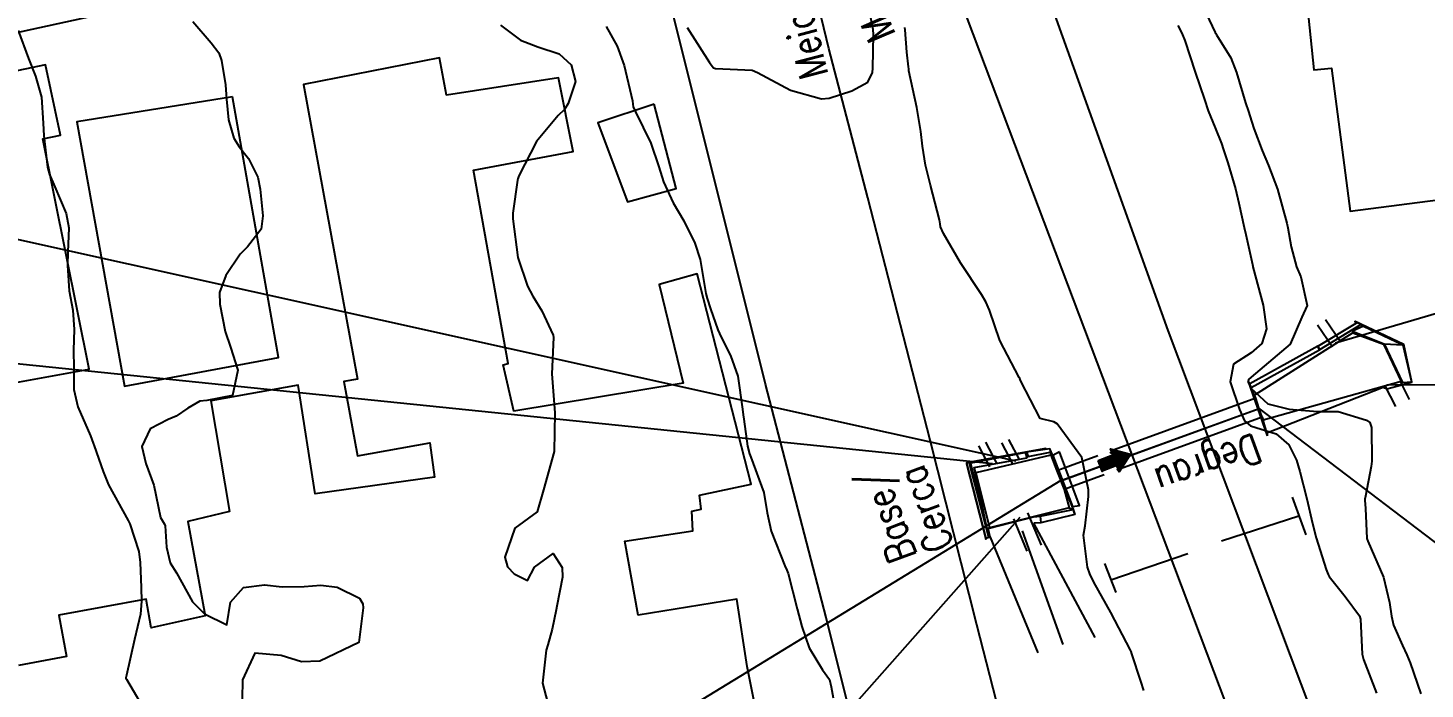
# Model space of a CAD drawing. Header units: metres. Extents: x 292545 to 299085, y 7450245 to 7463078.
# Drawn here: x 296906.6 to 296978.9, y 7453776.1 to 7453810.3 of the extents above; entities that cross this region are included whole.
import ezdxf

# ---------------------------------------------------------------- set-up
doc = ezdxf.new("R2010")
doc.units = ezdxf.units.M
doc.linetypes.add('CONTINUO', pattern=[0])
doc.linetypes.add('TRACEJADO', pattern=[8.7, 8, -0.7])
for name, color, linetype in [('BASE', 45, 'Continuous'), ('BUEIRO', 151, 'Continuous'), ('CANALETA', 151, 'Continuous'), ('Curvas de Nivel 1m', 11, 'Continuous'), ('Curvas de Nivel 5m', 15, 'Continuous'), ('Edificações', 30, 'Continuous'), ('GALERIA', 45, 'Continuous'), ('Linha Férrea', 20, 'Continuous'), ('Pórtico', 62, 'Continuous'), ('TEXTO', 45, 'Continuous'), ('Vias Primárias', 230, 'Continuous')]:
    doc.layers.add(name, color=color, linetype=linetype)
doc.styles.add('ROMANS', font='romans', dxfattribs={"height": 0.2})
doc.styles.add('SIMPLEX', font='simplex', dxfattribs={"height": 0.2})

msp = doc.modelspace()

# ---------------------------------------------------------------- hatches: boundary and pattern name
at = {"layer": 'TEXTO'}
msp.add_hatch(color=256, dxfattribs=at).paths.add_polyline_path([(296961.952, 7453787.921), (296962.709, 7453788.216), (296962.584, 7453788.536), (296963.624, 7453788.255), (296963.048, 7453787.344), (296962.923, 7453787.665), (296962.167, 7453787.37)])

# ---------------------------------------------------------------- linework, layer by layer
at = {"layer": 'BASE', "linetype": 'CONTINUO'}
for points in [[(296959.246, 7453788.509, 684.019), (296959.237, 7453788.555, 684.005), (296955.137, 7453787.812, 683.954), (296956.142, 7453783.91, 684.091), (296956.303, 7453783.969, 684.073), (296955.295, 7453787.786, 683.957), (296958.245, 7453788.363, 683.985)], [(296955.137, 7453787.812, 683.954), (296955.143, 7453787.749, 683.645), (296956.134, 7453783.857, 683.668), (296956.142, 7453783.91, 684.091)]]:
    msp.add_polyline3d(points, dxfattribs=at)
at = {"layer": 'BUEIRO', "linetype": 'TRACEJADO', "flags": 128}
for points in [[(296974.078, 7453793.785), (296973.302, 7453794.927)], [(296974.491, 7453794.066), (296973.715, 7453795.208)], [(296977.573, 7453792.015), (296978.054, 7453791.083)], [(296976.787, 7453791.792), (296977.343, 7453790.716)], [(296956.354, 7453787.608), (296955.783, 7453788.689)], [(296956.708, 7453787.794), (296956.137, 7453788.876)], [(296957.546, 7453787.754), (296956.975, 7453788.836)], [(296957.9, 7453787.941), (296957.329, 7453789.022)], [(296957.566, 7453784.909), (296958.266, 7453783.24)], [(296958.304, 7453785.219), (296959.004, 7453783.55)]]:
    msp.add_lwpolyline(points, dxfattribs=at)
at = {"layer": 'CANALETA', "linetype": 'CONTINUO'}
for points in [[(296960.146, 7453778.417, 683.202), (296958.032, 7453784.288, 683.033)], [(296961.802, 7453778.77, 683.527), (296958.621, 7453784.694, 683.12)], [(296956.357, 7453783.956, 683.409), (296958.83, 7453777.978, 683.56)]]:
    msp.add_polyline3d(points, dxfattribs=at)
at = {"layer": 'Curvas de Nivel 1m', "flags": 128}
for points, elevation in [([(296967.092, 7453812.01), (296968.01, 7453810.065), (296968.037, 7453810), (296968.072, 7453809.938), (296968.814, 7453808.742), (296969.116, 7453807.984), (296969.584, 7453806.422), (296969.738, 7453805.974), (296969.807, 7453805.759), (296970.014, 7453805.098), (296970.436, 7453803.966), (296970.766, 7453803.187), (296971.233, 7453801.957), (296971.711, 7453800.196), (296971.762, 7453799.952), (296971.943, 7453798.978), (296972.219, 7453797.947), (296972.448, 7453797.421), (296972.767, 7453795.941), (296972.496, 7453795.345), (296971.883, 7453793.95), (296969.865, 7453792.236), (296969.732, 7453792.114), (296969.711, 7453791.982), (296969.858, 7453791.665), (296970.737, 7453790.862), (296971.839, 7453790.578), (296973.309, 7453790.465), (296973.838, 7453790.465), (296974.371, 7453790.454), (296975.834, 7453790.022), (296976.014, 7453789.898), (296976.1, 7453789.627), (296976.11, 7453787.897), (296976.084, 7453787.622), (296975.786, 7453786.08), (296975.756, 7453785.928), (296975.757, 7453785.9), (296975.757, 7453785.875), (296975.778, 7453785.444), (296975.857, 7453783.899), (296975.907, 7453783.753), (296976.713, 7453781.89), (296977.031, 7453780.579), (296977.129, 7453779.886), (296977.237, 7453779.416), (296977.698, 7453778.367), (296977.928, 7453777.878), (296978.094, 7453777.468), (296978.647, 7453775.87)], 683), ([(296940.691, 7453810.324), (296941.85, 7453808.517), (296941.982, 7453808.311), (296942.052, 7453808.241), (296942.159, 7453808.2), (296944.05, 7453808.114), (296944.327, 7453807.999), (296946.035, 7453807.076), (296947.642, 7453806.63), (296948.029, 7453806.664), (296949.211, 7453807.046), (296950.042, 7453807.495), (296950.273, 7453807.985), (296950.295, 7453808.208), (296950.327, 7453809.95), (296950.311, 7453810.208), (296950.084, 7453811.334)], 683), ([(296906.067, 7453810.168), (296906.608, 7453808.724), (296906.962, 7453807.802), (296907.272, 7453806.718), (296907.361, 7453805.368), (296907.39, 7453804.716), (296907.596, 7453803.104), (296907.697, 7453802.713), (296907.974, 7453802.086), (296908.554, 7453800.704), (296908.692, 7453799.956), (296908.648, 7453798.703), (296908.624, 7453798.005), (296908.709, 7453796.702), (296908.892, 7453795.706), (296908.966, 7453794.699), (296908.938, 7453793.633), (296908.948, 7453792.699), (296908.945, 7453791.606), (296909.16, 7453790.697), (296909.821, 7453789.199), (296909.956, 7453788.829), (296910.006, 7453788.687), (296910.473, 7453787.353), (296910.742, 7453786.676), (296911.765, 7453784.83), (296911.856, 7453784.659), (296912.309, 7453783.223), (296912.388, 7453782.66), (296912.433, 7453781.363), (296912.452, 7453780.659), (296912.393, 7453779.979), (296912.091, 7453778.664), (296911.674, 7453776.82), (296911.645, 7453776.698), (296911.647, 7453776.67), (296911.672, 7453776.619), (296912.825, 7453774.652)], 687), ([(296915.111, 7453810.63), (296916.062, 7453809.534), (296916.454, 7453809.012), (296916.598, 7453808.612), (296916.794, 7453807.362), (296916.842, 7453806.608), (296916.945, 7453805.539), (296917.225, 7453804.602), (296917.526, 7453804.124), (296917.992, 7453803.538), (296918.473, 7453802.585), (296918.6, 7453801.957), (296918.727, 7453800.582), (296918.637, 7453799.892), (296917.937, 7453798.98), (296917.553, 7453798.596), (296916.817, 7453797.501), (296916.496, 7453796.611), (296916.5, 7453796.015), (296916.783, 7453794.606), (296917.063, 7453793.79), (296917.441, 7453792.596), (296917.162, 7453791.282), (296915.839, 7453791.028), (296915.464, 7453790.999), (296914.844, 7453790.63), (296914.246, 7453790.219), (296913.827, 7453790.057), (296912.908, 7453789.563), (296912.473, 7453788.653), (296912.681, 7453787.774), (296913.083, 7453786.647), (296913.438, 7453784.973), (296913.641, 7453784.641), (296913.671, 7453784.55), (296913.751, 7453783.45), (296913.934, 7453782.638), (296914.256, 7453782.117), (296915.099, 7453780.626), (296915.714, 7453780), (296916.873, 7453779.435), (296917.055, 7453780.6), (296917.731, 7453781.359), (296918.81, 7453781.501), (296919.731, 7453781.392), (296920.874, 7453781.416), (296921.732, 7453781.49), (296922.57, 7453781.376), (296923.726, 7453780.808), (296923.902, 7453780.518), (296923.93, 7453780.308), (296923.693, 7453778.52), (296921.683, 7453777.548), (296920.727, 7453777.516), (296919.686, 7453777.837), (296918.311, 7453777.959), (296917.673, 7453776.59), (296917.643, 7453774.59)], 686), ([(296936.497, 7453810.374), (296937.059, 7453809.361), (296937.427, 7453808.359), (296937.854, 7453806.524), (296937.871, 7453806.352), (296937.892, 7453806.222), (296938.019, 7453805.956), (296938.801, 7453804.342), (296939.219, 7453803.109), (296939.456, 7453802.335), (296939.967, 7453801.25), (296940.509, 7453800.324), (296941.09, 7453799.17), (296941.351, 7453798.316), (296941.653, 7453796.567), (296941.721, 7453796.312), (296941.898, 7453795.775), (296942.276, 7453794.693), (296942.453, 7453794.301), (296942.935, 7453793.356), (296943.301, 7453792.288), (296943.547, 7453790.575), (296943.58, 7453790.284), (296943.611, 7453790.064), (296943.817, 7453788.662), (296943.915, 7453788.279), (296943.986, 7453788.104), (296944.651, 7453786.271), (296944.827, 7453785.22), (296945.035, 7453784.267), (296945.745, 7453782.488), (296945.849, 7453782.259), (296945.914, 7453782.084), (296946.381, 7453780.253), (296946.614, 7453779.341), (296946.994, 7453778.247), (296947.682, 7453777.112), (296948.052, 7453776.61), (296948.146, 7453776.233), (296948.234, 7453775.661)], 684), ([(296964.312, 7453776.04), (296964.161, 7453776.526), (296963.692, 7453777.93), (296963.654, 7453778.05), (296963.622, 7453778.122), (296962.617, 7453780.061), (296961.736, 7453781.639), (296961.524, 7453782.072), (296961.403, 7453782.416), (296961.202, 7453784.076), (296961.288, 7453784.554), (296961.447, 7453786.073), (296961.458, 7453786.403), (296961.106, 7453788.077), (296959.83, 7453789.817), (296959.659, 7453789.92), (296958.952, 7453790.103), (296957.955, 7453792.025), (296957.924, 7453792.119), (296957.906, 7453792.162), (296957.864, 7453792.228), (296956.871, 7453794.13), (296956.325, 7453795.709), (296956.148, 7453796.138), (296955.909, 7453796.517), (296954.825, 7453798.151), (296953.948, 7453799.673), (296953.796, 7453800.007), (296953.773, 7453800.163), (296953.739, 7453800.381), (296953.27, 7453802.171), (296953.018, 7453803.199), (296952.87, 7453804.177), (296952.779, 7453804.947), (296952.569, 7453806.182), (296952.16, 7453808.079), (296952.15, 7453808.189), (296952.143, 7453808.278), (296952.061, 7453809.046), (296951.968, 7453810.191), (296951.952, 7453810.313)], 684), ([(296966.077, 7453810.42), (296966.289, 7453810.018), (296966.441, 7453809.645), (296966.981, 7453808.011), (296967.448, 7453806.589), (296967.65, 7453806.004), (296968.014, 7453805.126), (296968.331, 7453804.32), (296968.44, 7453803.993), (296968.666, 7453803.317), (296969.059, 7453801.984), (296969.226, 7453801.241), (296969.512, 7453799.977), (296969.594, 7453799.62), (296969.934, 7453798.064), (296969.955, 7453797.97), (296969.961, 7453797.941), (296970.484, 7453795.964), (296970.663, 7453794.741), (296970.416, 7453793.972), (296969.878, 7453793.502), (296968.959, 7453792.902), (296968.782, 7453791.991), (296969.27, 7453790.558), (296969.533, 7453789.983), (296969.83, 7453789.725), (296971.17, 7453789.303), (296971.821, 7453788.746), (296972.208, 7453787.946), (296972.392, 7453787.356), (296972.748, 7453785.94), (296973.044, 7453784.664), (296973.226, 7453783.935), (296973.746, 7453782.288), (296973.848, 7453782.032), (296973.912, 7453781.927), (296974.741, 7453780.901), (296975.473, 7453779.904), (296975.536, 7453779.728), (296975.617, 7453777.911), (296975.689, 7453777.631), (296976.358, 7453775.9)], 684)]:
    msp.add_lwpolyline(points, dxfattribs=dict(at, elevation=elevation))
at = {"layer": 'Curvas de Nivel 5m', "elevation": 685, "flags": 128}
msp.add_lwpolyline([(296931.029, 7453810.44), (296932.065, 7453809.668), (296932.958, 7453809.312), (296934.059, 7453808.962), (296934.689, 7453808.394), (296934.905, 7453807.526), (296934.529, 7453806.395), (296934.331, 7453806.086), (296934.017, 7453805.762), (296932.89, 7453804.417), (296931.985, 7453802.657), (296931.922, 7453802.493), (296931.905, 7453802.431), (296931.673, 7453800.717), (296931.666, 7453800.433), (296931.933, 7453798.43), (296932.433, 7453796.937), (296932.702, 7453796.418), (296933.158, 7453795.673), (296933.753, 7453794.402), (296933.765, 7453794.285), (296933.678, 7453792.403), (296933.833, 7453790.4), (296933.813, 7453788.4), (296933.248, 7453786.408), (296932.923, 7453785.266), (296931.763, 7453784.43), (296931.25, 7453782.933), (296931.384, 7453782.434), (296931.737, 7453782.061), (296932.421, 7453781.731), (296932.789, 7453782.414), (296933.75, 7453783.114), (296934.226, 7453782.395), (296934.231, 7453781.9), (296933.939, 7453780.398), (296933.909, 7453780.2), (296933.701, 7453779.208), (296933.482, 7453778.403), (296933.399, 7453778.113), (296933.197, 7453776.407), (296933.648, 7453774.712)], dxfattribs=at)
at = {"layer": 'Edificações'}
for points in [[(296972.377, 7453815.338), (296973.119, 7453808.124), (296974.026, 7453808.218), (296974.987, 7453800.816), (296985.67, 7453802.202), (296984.635, 7453810.179), (296990.301, 7453810.914), (296988.438, 7453825.266), (296982.412, 7453824.484), (296981.794, 7453829.241), (296972.317, 7453827.547), (296974.438, 7453815.686)], [(296917.167, 7453806.742), (296909.114, 7453805.445), (296911.571, 7453791.777), (296919.543, 7453793.259)], [(296938.987, 7453806.358), (296936.067, 7453805.392), (296937.595, 7453801.303), (296940.119, 7453801.988)]]:
    msp.add_lwpolyline(points, close=True, dxfattribs=at)
for points in [[(296945.12, 7453770.625), (296943.783, 7453777.275), (296943.255, 7453780.753), (296938.153, 7453779.936), (296937.461, 7453783.756), (296940.975, 7453784.29), (296940.933, 7453785.316), (296941.406, 7453785.419), (296941.324, 7453786.137), (296943.995, 7453786.712), (296941.212, 7453797.589), (296939.24, 7453797.029), (296940.486, 7453791.929), (296931.726, 7453790.478), (296931.162, 7453792.867), (296931.432, 7453792.95), (296929.632, 7453802.938), (296934.783, 7453803.903), (296934.032, 7453807.708), (296928.238, 7453806.817), (296927.878, 7453808.742), (296920.835, 7453807.372), (296923.627, 7453792.136), (296922.914, 7453792.006), (296923.637, 7453788.171), (296927.367, 7453788.85), (296927.608, 7453787.075), (296921.443, 7453786.198), (296920.559, 7453791.822), (296916.036, 7453791.013), (296917.001, 7453785.289), (296914.841, 7453784.773), (296915.743, 7453779.888), (296912.944, 7453779.28), (296912.7, 7453780.763), (296908.175, 7453779.93), (296908.571, 7453777.793), (296906.093, 7453777.327)], [(296904.036, 7453791.614), (296909.749, 7453792.646), (296907.341, 7453804.555), (296908.264, 7453804.744), (296907.483, 7453808.384), (296901.702, 7453807.179)]]:
    msp.add_lwpolyline(points, dxfattribs=at)
at = {"layer": 'GALERIA', "linetype": 'TRACEJADO', "flags": 128}
for points in [[(296970.106, 7453791.15), (296959.815, 7453787.395)], [(296970.442, 7453790.163), (296960.197, 7453786.434)]]:
    msp.add_lwpolyline(points, dxfattribs=at)
at = {"layer": 'GALERIA', "linetype": 'CONTINUO'}
for points in [[(296970.68, 7453789.353, 684.097), (296976.705, 7453791.727, 683), (296976.883, 7453791.637, 683.934), (296978.177, 7453791.972, 683.929), (296977.768, 7453793.919, 683.952), (296975.251, 7453795.12, 683.945), (296975.242, 7453795.109, 682.525), (296975.351, 7453795.054, 682.476), (296975.364, 7453795.056, 683.037)], [(296973.421, 7453793.673, 683.047), (296975.551, 7453794.964, 683.044), (296975.364, 7453795.056, 683.037), (296973.331, 7453793.842, 683.046)], [(296975.683, 7453794.874, 681.862), (296975.112, 7453794.608, 681.772), (296976.748, 7453793.968, 681.696), (296977.725, 7453793.904, 681.976)], [(296975.551, 7453794.964, 683.044), (296975.683, 7453794.874, 681.862), (296977.725, 7453793.904, 681.976), (296977.768, 7453793.919, 683.952)], [(296975.125, 7453794.538, 681.383), (296970.045, 7453791.299, 681.294)], [(296975.112, 7453794.608, 681.772), (296975.125, 7453794.538, 681.383), (296976.725, 7453793.946, 681.221), (296976.748, 7453793.968, 681.696)], [(296969.877, 7453791.709, 684.106), (296973.413, 7453793.657, 683.195), (296973.315, 7453793.844, 683.171), (296969.799, 7453791.897, 684.109)], [(296973.413, 7453793.657, 683.195), (296973.421, 7453793.673, 683.047), (296973.331, 7453793.842, 683.046), (296973.315, 7453793.844, 683.171)], [(296976.725, 7453793.946, 681.221), (296977.628, 7453792.008, 680.855), (296977.694, 7453791.957, 681.806)], [(296976.748, 7453793.968, 681.696), (296977.694, 7453791.957, 681.806), (296978.165, 7453791.997, 681.942)], [(296977.725, 7453793.904, 681.976), (296978.165, 7453791.997, 681.942), (296978.177, 7453791.972, 683.929)], [(296970.716, 7453789.201, 684.324), (296970.714, 7453789.263, 684.083), (296970.68, 7453789.353, 684.097), (296969.877, 7453791.709, 684.106), (296969.799, 7453791.897, 684.109), (296969.735, 7453792.033, 684.135), (296969.72, 7453792.059, 684.31)], [(296970.716, 7453789.201, 684.324), (296969.72, 7453792.059, 684.31)], [(296977.628, 7453792.008, 680.855), (296970.496, 7453790.008, 681.649)], [(296970.68, 7453789.353, 684.097), (296970.496, 7453790.008, 681.649), (296970.442, 7453790.163, 681.499), (296970.289, 7453790.602, 681.484), (296970.285, 7453790.608, 681.288), (296970.106, 7453791.15, 681.27), (296970.045, 7453791.299, 681.294), (296969.877, 7453791.709, 684.106)], [(296970.285, 7453790.608, 681.288), (296960.023, 7453786.873, 681.409)], [(296970.289, 7453790.602, 681.484), (296960.025, 7453786.866, 681.601)], [(296970.442, 7453790.163, 681.499), (296970.468, 7453790.065, 682.55), (296970.268, 7453790.629, 683.035), (296970.074, 7453791.17, 682.478), (296970.106, 7453791.15, 681.27)], [(296958.245, 7453788.363, 683.985), (296958.179, 7453788.344, 683.689), (296958.27, 7453788.061, 683.667), (296958.326, 7453788.136, 683.981)], [(296959.453, 7453788.539, 684.05), (296958.245, 7453788.363, 683.985), (296958.326, 7453788.136, 683.981), (296959.466, 7453788.356, 684.037)], [(296959.603, 7453788.186, 684.221), (296959.453, 7453788.539, 684.05), (296959.466, 7453788.356, 684.037), (296960.654, 7453785.397, 684.019), (296960.752, 7453785.14, 684.032), (296960.628, 7453785.542, 684.203)], [(296959.466, 7453788.356, 684.037), (296959.504, 7453788.212, 681.547), (296959.815, 7453787.395, 681.409), (296960.023, 7453786.873, 681.405), (296960.025, 7453786.866, 681.601), (296960.197, 7453786.434, 681.616), (296960.448, 7453785.485, 681.687), (296960.654, 7453785.397, 684.019)], [(296958.179, 7453788.344, 683.689), (296955.351, 7453787.792, 683.586), (296955.295, 7453787.786, 683.957)], [(296955.351, 7453787.792, 683.586), (296956.303, 7453783.969, 684.073), (296955.53, 7453787.568, 683.64), (296958.27, 7453788.061, 683.667)], [(296959.504, 7453788.212, 681.547), (296955.625, 7453787.298, 681.963), (296955.53, 7453787.568, 683.64)], [(296955.625, 7453787.298, 681.963), (296956.334, 7453784.439, 682.108), (296956.268, 7453784.414, 683.176)], [(296959.815, 7453787.395, 681.409), (296959.846, 7453787.345, 682.551), (296959.905, 7453787.182, 682.93), (296960.051, 7453786.829, 683.043), (296960.148, 7453786.575, 682.942), (296960.214, 7453786.406, 682.535), (296960.197, 7453786.434, 681.616)], [(296960.448, 7453785.485, 681.687), (296956.334, 7453784.439, 682.108)], [(296956.303, 7453783.969, 684.073), (296956.357, 7453783.956, 683.409), (296956.268, 7453784.414, 683.176), (296958.615, 7453785.015, 682.867), (296958.95, 7453785.051, 684.041)], [(296958.95, 7453785.051, 684.041), (296958.99, 7453784.701, 684.011), (296958.621, 7453784.694, 683.12)], [(296958.95, 7453785.051, 684.041), (296960.654, 7453785.397, 684.019)], [(296960.752, 7453785.14, 684.032), (296958.99, 7453784.701, 684.011)]]:
    msp.add_polyline3d(points, dxfattribs=at)
msp.add_polyline3d([(296959.954, 7453788.385, 684.219), (296959.603, 7453788.186, 684.221), (296960.628, 7453785.542, 684.203), (296960.991, 7453785.598, 684.2)], close=True, dxfattribs=at)
at = {"layer": 'Linha Férrea', "linetype": 'Continuous'}
for points in [[(296911.116, 7453924.008), (296921.513, 7453898.634), (296932.535, 7453870.505), (296944.958, 7453838.909), (296953.277, 7453816.499), (296954.89, 7453811.546), (296964.928, 7453784.978), (296978.148, 7453749.95), (296981.434, 7453740.975), (296988.346, 7453722.568), (296995.043, 7453704.244), (297000.666, 7453688.604), (297008.011, 7453669.073), (297017.235, 7453644.341), (297029.726, 7453610.492), (297037.29, 7453587.921), (297046.406, 7453558.804), (297052.974, 7453532.524), (297057.376, 7453509.422)], [(297060.211, 7453518.401), (297056.153, 7453538.658), (297051.171, 7453557.157), (297046.003, 7453575.707), (297039.175, 7453595.915), (297033.225, 7453613.815), (297026.581, 7453632.503), (297017.909, 7453654.604), (297011.956, 7453670.526), (297005.637, 7453687.688), (296998.995, 7453705.309), (296992.167, 7453723.628), (296985.843, 7453741.022), (296982.481, 7453749.765), (296979.785, 7453756.912), (296972.457, 7453776.381), (296965.567, 7453794.647), (296959.224, 7453812.361), (296952.825, 7453830.734), (296944.296, 7453852.164), (296936.967, 7453870.641), (296929.259, 7453890.885), (296923.148, 7453906.181), (296916.827, 7453920.882)]]:
    msp.add_lwpolyline(points, dxfattribs=at)
at = {"layer": 'Pórtico'}
for points in [[(296971.986, 7453786.028), (296972.694, 7453784.084)], [(296972.34, 7453785.056), (296968.339, 7453783.759)], [(296962.287, 7453782.595), (296962.864, 7453781.097)], [(296962.609, 7453781.759), (296966.59, 7453783.122)]]:
    msp.add_lwpolyline(points, dxfattribs=at)
at = {"layer": 'TEXTO', "linetype": 'CONTINUO', "flags": 128}
for points in [[(296962.401, 7453787.462), (296962.843, 7453788.466)], [(296962.533, 7453787.513), (296962.94, 7453788.44)], [(296962.648, 7453788.519), (296962.617, 7453788.45)], [(296962.665, 7453787.564), (296963.038, 7453788.413)], [(296962.745, 7453788.493), (296962.669, 7453788.319)], [(296962.796, 7453787.616), (296963.136, 7453788.387)], [(296962.925, 7453787.66), (296963.233, 7453788.36)], [(296962.001, 7453787.795), (296962.079, 7453787.971)], [(296962.053, 7453787.663), (296962.21, 7453788.022)], [(296962.104, 7453787.531), (296962.342, 7453788.073)], [(296962.155, 7453787.399), (296962.474, 7453788.124)], [(296962.269, 7453787.41), (296962.606, 7453788.176)], [(296962.976, 7453787.528), (296963.331, 7453788.334)], [(296963.028, 7453787.396), (296963.428, 7453788.308)], [(296963.266, 7453787.689), (296963.526, 7453788.281)]]:
    msp.add_lwpolyline(points, dxfattribs=at)
at = {"layer": 'TEXTO', "linetype": 'CONTINUO'}
for points in [[(296957.713, 7453787.901, 0), (296714.674, 7453841.802, 0)], [(296956.492, 7453787.764, 0), (296727.894, 7453811.156, 0)], [(296974.242, 7453794.018, 0), (297030.736, 7453810.59, 0)], [(296976.895, 7453791.844, 0), (297045.269, 7453792.257, 0)], [(297043.862, 7453734.705, 0), (296970.26, 7453790.628, 0)], [(296960.022, 7453786.886, 0), (296771.572, 7453671.877, 0)], [(296957.892, 7453784.986, 0), (296853.065, 7453666.572, 0)]]:
    msp.add_polyline3d(points, dxfattribs=at)
msp.add_polyline3d([(296961.952, 7453787.921, 0), (296962.709, 7453788.216, 0), (296962.584, 7453788.536, 0), (296963.624, 7453788.255, 0), (296963.048, 7453787.344, 0), (296962.923, 7453787.665, 0), (296962.167, 7453787.37, 0)], close=True, dxfattribs=at)
at = {"layer": 'TEXTO'}
msp.add_point((296962.167, 7453787.37), dxfattribs=at)
at = {"layer": 'Vias Primárias'}
for points in [[(296958.382, 7453768.876), (296955.671, 7453779.436), (296953.267, 7453788.981), (296950.038, 7453801.519), (296948.011, 7453809.226), (296946.859, 7453814.023, -0.320239), (296948.891, 7453819.726), (296962.548, 7453824.151), (296969.571, 7453828.652, -0.175021), (296977.23, 7453832.143), (296993.28, 7453835.818), (297004.173, 7453837.917), (297018.807, 7453839.165), (297033.138, 7453839.895)], [(296953.528, 7453757.123), (296947.876, 7453779.802), (296944.741, 7453791.878), (296939.597, 7453812.456, 0.378913), (296934.623, 7453815.869), (296928.876, 7453815.015), (296918.084, 7453812.697), (296904.865, 7453809.806), (296888.82, 7453806.605), (296872.306, 7453803.091), (296858.398, 7453800.079), (296853.03, 7453798.879, 0.349325), (296850.3, 7453795.495), (296852.294, 7453785.023), (296855.307, 7453770.411)]]:
    msp.add_lwpolyline(points, format="xyb", dxfattribs=at)

# ---------------------------------------------------------------- texts
at = {"layer": 'TEXTO', "width": 0.8}
for s, height, rotation, style, p in [('Meio-Fio', 1.5, 104.79618, 'ROMANS', (296947.998, 7453807.893)), ('Muro', 1.5, 113.32137, 'ROMANS', (296951.491, 7453809.974)), ('Degrau', 1.5, 199.8155, 'ROMANS', (296970.03, 7453789.338)), ('112', 0.06, 21.26785, 'SIMPLEX', (296962.565, 7453788.277)), ('Cerca', 1.5, 110.42013, 'ROMANS', (296954.493, 7453783.529)), ('Base/', 1.5, 110.42013, 'ROMANS', (296952.583, 7453783))]:
    msp.add_text(s, height=height, rotation=rotation, dxfattribs=dict(at, style=style)).set_placement(p)

doc.saveas('drawing.dxf')
